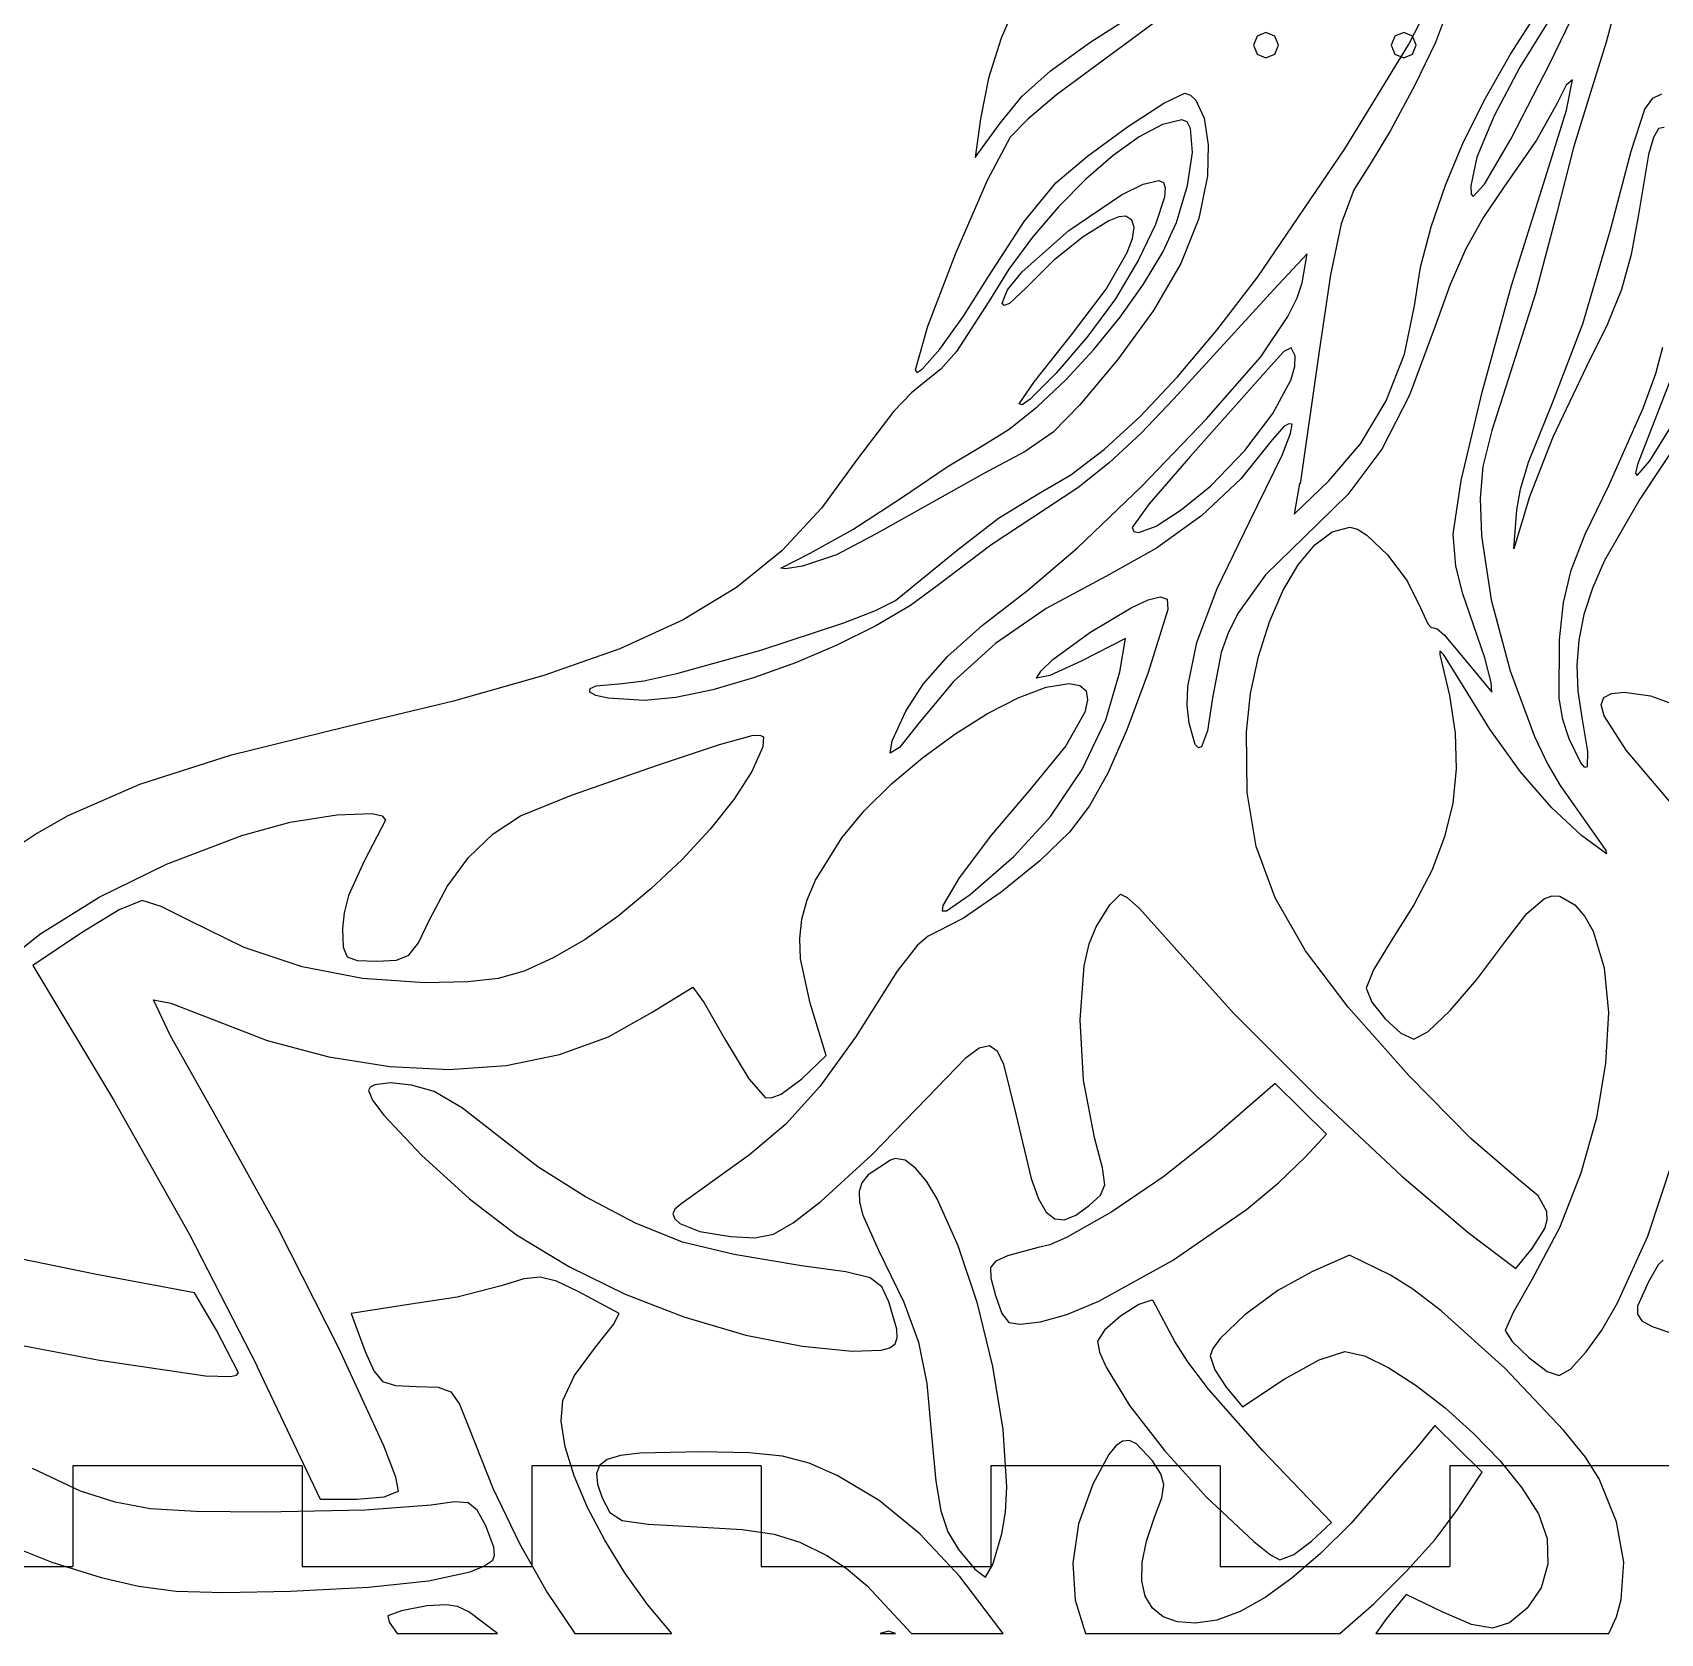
# Model space of a CAD drawing. Extents: x -23 to 237, y -4 to 293.
# Drawn here: x 29.2 to 126.4, y -4.2 to 91.4 of the extents above; entities that cross this region are included whole.
import ezdxf

# ---------------------------------------------------------------- set-up
doc = ezdxf.new("R2010")
doc.units = 0

msp = doc.modelspace()

# ---------------------------------------------------------------- linework, layer by layer
at = {"layer": 'Layer 1'}
for p, q in [((111.406039, 90.667072), (113.99406, 95.711338)), ((99.892181, 94.713186), (94.77052, 90.93333)), ((119.849171, 89.555647), (121.929732, 93.858965)), ((124.0881, 94.13807), (123.214348, 90.832723)), ((88.050609, 93.318534), (87.066415, 91.067536)), ((92.433607, 90.854561), (95.93175, 93.07603)), ((117.496527, 90.118262), (119.191809, 92.745051)), ((102.88603, 91.39841), (102.355795, 91.178857)), ((103.416246, 91.178824), (102.88603, 91.39841)), ((111.11504, 91.39841), (110.584796, 91.178857)), ((111.645251, 91.178824), (111.11504, 91.39841)), ((113.54615, 92.23529), (113.022083, 90.814577)), ((119.93051, 92.33063), (118.046713, 89.330722)), ((87.066415, 91.067536), (86.315509, 88.677183)), ((90.020325, 89.123737), (92.433607, 90.854561)), ((94.77052, 90.93333), (90.375106, 87.683731)), ((102.355795, 91.178857), (102.136, 90.6487)), ((102.136, 90.6487), (102.35575, 90.118585)), ((103.416205, 90.118551), (103.636, 90.6487)), ((103.636, 90.6487), (103.416246, 91.178824)), ((103.636, 90.6487), (103.636, 90.6487)), ((107.60583, 84.45244), (111.406039, 90.667072)), ((110.584796, 91.178857), (110.365, 90.6487)), ((110.365, 90.6487), (110.584754, 90.118585)), ((111.645209, 90.118551), (111.865, 90.6487)), ((111.865, 90.6487), (111.645251, 91.178824)), ((113.022083, 90.814577), (111.783238, 88.257396)), ((111.865, 90.6487), (111.865, 90.6487)), ((123.214348, 90.832723), (122.26651, 87.81959)), ((102.35575, 90.118585), (102.88597, 89.899)), ((102.88597, 89.899), (103.416205, 90.118551)), ((110.584754, 90.118585), (111.11497, 89.899)), ((111.11497, 89.899), (111.645209, 90.118551)), ((115.993019, 87.484906), (117.496527, 90.118262)), ((117.508452, 85.030957), (119.849171, 89.555647)), ((86.315509, 88.677183), (85.83464, 86.24595)), ((88.330831, 87.596813), (90.020325, 89.123737)), ((118.046713, 89.330722), (116.510709, 86.428595)), ((121.19925, 88.58655), (120.814476, 88.26917)), ((120.830751, 86.762666), (121.19925, 88.58655)), ((87.00405, 85.98704), (88.330831, 87.596813)), ((90.375106, 87.683731), (88.67463, 86.236431)), ((96.792814, 87.191243), (98.03486, 87.77435)), ((98.03486, 87.77435), (98.388856, 87.668831)), ((98.388856, 87.668831), (98.704148, 87.368493)), ((111.783238, 88.257396), (110.329648, 85.542785)), ((120.814476, 88.26917), (120.25196, 87.14374)), ((122.26651, 87.81959), (121.260028, 84.531227)), ((126.000419, 87.482184), (126.52883, 87.74203)), ((94.617039, 85.773863), (96.792814, 87.191243)), ((98.704148, 87.368493), (99.191594, 86.280678)), ((114.69269, 84.869791), (115.993019, 87.484906)), ((120.25196, 87.14374), (119.042799, 84.980349)), ((119.58176, 82.74039), (120.830751, 86.762666)), ((124.699995, 84.314559), (125.51025, 86.82321)), ((125.51025, 86.82321), (126.000419, 87.482184)), ((85.83464, 86.24595), (85.51584, 83.93342)), ((85.51584, 83.93342), (87.00405, 85.98704)), ((88.67463, 86.236431), (87.61851, 85.16005)), ((92.224827, 84.020118), (94.617039, 85.773863)), ((96.710076, 85.914569), (95.316296, 85.180252)), ((97.87106, 86.19812), (96.710076, 85.914569)), ((98.181245, 86.064625), (97.87106, 86.19812)), ((98.387088, 85.66704), (98.181245, 86.064625)), ((98.494367, 84.245438), (98.387088, 85.66704)), ((99.191594, 86.280678), (99.443148, 84.705538)), ((116.510709, 86.428595), (115.481328, 83.956586)), ((126.324046, 85.673101), (126.02447, 85.142387)), ((126.663786, 85.737344), (126.324046, 85.673101)), ((87.61851, 85.16005), (86.230151, 82.559866)), ((95.316296, 85.180252), (93.766051, 84.067069)), ((99.443148, 84.705538), (99.40476, 82.83771)), ((110.329648, 85.542785), (109.16135, 83.64978)), ((113.606946, 82.297729), (114.69269, 84.869791)), ((115.93811, 82.3425), (117.508452, 85.030957)), ((119.042799, 84.980349), (117.10337, 82.1673)), ((126.02447, 85.142387), (125.74184, 84.123582)), ((90.33347, 82.42792), (92.224827, 84.020118)), ((93.766051, 84.067069), (92.135672, 82.646921)), ((98.210143, 82.264999), (98.494367, 84.245438)), ((102.403778, 76.820777), (107.60583, 84.45244)), ((109.16135, 83.64978), (108.134751, 82.015491)), ((115.481328, 83.956586), (115.1174, 82.24703)), ((121.260028, 84.531227), (120.24441, 80.56473)), ((123.46695, 79.61899), (124.699995, 84.314559)), ((125.74184, 84.123582), (125.13455, 80.53522)), ((92.135672, 82.646921), (90.501492, 80.991711)), ((99.40476, 82.83771), (98.873643, 80.293448)), ((117.55956, 76.297073), (119.58176, 82.74039)), ((86.230151, 82.559866), (84.344601, 78.204625)), ((88.447896, 80.111298), (90.33347, 82.42792)), ((91.111906, 79.585048), (94.250217, 81.714512)), ((94.250217, 81.714512), (95.557586, 82.356827)), ((95.557586, 82.356827), (96.48096, 82.56063)), ((96.48096, 82.56063), (96.481, 82.5606)), ((96.481, 82.5606), (96.76209, 82.44949)), ((96.76209, 82.44949), (96.876166, 82.125338)), ((96.876166, 82.125338), (96.82684, 81.576942)), ((97.55166, 80.05741), (98.210143, 82.264999)), ((108.134751, 82.015491), (107.387846, 79.986649)), ((112.747191, 79.79353), (113.606946, 82.297729)), ((115.1174, 82.24703), (115.117, 82.2464)), ((115.117, 82.2464), (115.147127, 81.760507)), ((115.147127, 81.760507), (115.254514, 81.609903)), ((115.254514, 81.609903), (115.93811, 82.3425)), ((117.10337, 82.1673), (115.884287, 80.38683)), ((90.501492, 80.991711), (88.939842, 79.17334)), ((96.82684, 81.576942), (96.294815, 79.945077)), ((86.31309, 76.84378), (88.447896, 80.111298)), ((93.507546, 80.164027), (91.961937, 79.205055)), ((94.100066, 80.399391), (93.507546, 80.164027)), ((94.51829, 80.4331), (94.100066, 80.399391)), ((94.88518, 80.201613), (94.51829, 80.4331)), ((95.017393, 79.75269), (94.88518, 80.201613)), ((94.921939, 79.101603), (95.017393, 79.75269)), ((96.294815, 79.945077), (95.279677, 77.829219)), ((96.72752, 78.280461), (97.55166, 80.05741)), ((98.873643, 80.293448), (97.794074, 77.608778)), ((107.387846, 79.986649), (106.749596, 76.935922)), ((112.12483, 77.382003), (112.747191, 79.79353)), ((115.884287, 80.38683), (114.832108, 78.488867)), ((120.24441, 80.56473), (118.975505, 75.824164)), ((125.13455, 80.53522), (124.708117, 78.154745)), ((88.939842, 79.17334), (87.527054, 77.263709)), ((88.32285, 77.113639), (91.111906, 79.585048)), ((91.961937, 79.205055), (90.2061, 77.789626)), ((94.605831, 78.263626), (94.921939, 79.101603)), ((121.814836, 74.008145), (123.46695, 79.61899)), ((84.344601, 78.204625), (82.677078, 73.847472)), ((90.2061, 77.789626), (88.56467, 76.15118)), ((93.339699, 76.08809), (94.605831, 78.263626)), ((95.279677, 77.829219), (93.89509, 75.50469)), ((95.581764, 76.369988), (96.72752, 78.280461)), ((105.34603, 78.18822), (103.35754, 76.05968)), ((105.04372, 76.44878), (105.34603, 78.18822)), ((114.832108, 78.488867), (113.889259, 76.357246)), ((124.708117, 78.154745), (124.124563, 76.065709)), ((84.820054, 74.473735), (86.31309, 76.84378)), ((87.527054, 77.263709), (86.33946, 75.33472)), ((87.452049, 76.043894), (88.32285, 77.113639)), ((97.794074, 77.608778), (96.17175, 74.795448)), ((99.955607, 73.620981), (102.403778, 76.820777)), ((106.749596, 76.935922), (106.04896, 72.23598)), ((111.75127, 75.08796), (112.12483, 77.382003)), ((87.13987, 75.24169), (87.452049, 76.043894)), ((88.56467, 76.15118), (87.567577, 75.227996)), ((91.27509, 73.34826), (93.339699, 76.08809)), ((94.186367, 74.408846), (95.581764, 76.369988)), ((103.35754, 76.05968), (97.39452, 69.53606)), ((104.755397, 75.563062), (105.04372, 76.44878)), ((113.889259, 76.357246), (112.99817, 73.8758)), ((115.792176, 69.92987), (117.55956, 76.297073)), ((124.124563, 76.065709), (123.272152, 73.940379)), ((86.33946, 75.33472), (84.401559, 72.347228)), ((87.259392, 75.102726), (87.13987, 75.24169)), ((87.567577, 75.227996), (87.259392, 75.102726)), ((93.89509, 75.50469), (92.24395, 73.264417)), ((104.194458, 74.437449), (104.755397, 75.563062)), ((111.159585, 72.205659), (111.75127, 75.08796)), ((118.975505, 75.824164), (117.3598, 70.6749)), ((83.402286, 72.504261), (84.820054, 74.473735)), ((92.613302, 72.479889), (94.186367, 74.408846)), ((96.17175, 74.795448), (94.01237, 71.86521)), ((102.57772, 72.04439), (104.194458, 74.437449)), ((119.99743, 69.29919), (121.814836, 74.008145)), ((123.272152, 73.940379), (122.03915, 71.45102)), ((82.677078, 73.847472), (81.9428, 71.24155)), ((89.071519, 70.569942), (91.27509, 73.34826)), ((92.24395, 73.264417), (90.354556, 71.054109)), ((97.612193, 70.835099), (99.955607, 73.620981)), ((112.99817, 73.8758), (111.468246, 69.756691)), ((82.347348, 71.303989), (83.402286, 72.504261)), ((84.401559, 72.347228), (83.464884, 71.298715)), ((90.934546, 70.665972), (92.613302, 72.479889)), ((99.341658, 68.344737), (102.57772, 72.04439)), ((103.960515, 72.36128), (103.17039, 71.49981)), ((104.391, 72.5845), (103.960515, 72.36128)), ((104.391, 72.58447), (104.391, 72.5845)), ((104.63652, 72.09148), (104.391, 72.58447)), ((104.617784, 71.459603), (104.63652, 72.09148)), ((106.04896, 72.23598), (104.92286, 64.46334)), ((110.065258, 69.40812), (111.159585, 72.205659)), ((126.165055, 71.047071), (126.58978, 72.62048)), ((81.9428, 71.24155), (82.045803, 71.107501)), ((82.045803, 71.107501), (82.347348, 71.303989)), ((83.464884, 71.298715), (82.58875, 70.5965)), ((90.354556, 71.054109), (88.800377, 69.500589)), ((94.01237, 71.86521), (91.778512, 69.172002)), ((103.17039, 71.49981), (98.38929, 66.10583)), ((104.370193, 70.648369), (104.617784, 71.459603)), ((122.03915, 71.45102), (120.028936, 67.24404)), ((125.415138, 68.963207), (126.165055, 71.047071)), ((127.234046, 71.146666), (125.93042, 67.82382)), ((82.58875, 70.5965), (81.725584, 69.896067)), ((88.15488, 69.23068), (89.071519, 70.569942)), ((89.22207, 69.04995), (90.934546, 70.665972)), ((95.375677, 68.465546), (97.612193, 70.835099)), ((103.29601, 68.653095), (104.370193, 70.648369)), ((117.3598, 70.6749), (116.369848, 67.644182)), ((81.725584, 69.896067), (80.665409, 68.786331)), ((87.54785, 67.714678), (89.22207, 69.04995)), ((88.328202, 69.166007), (88.15488, 69.23068)), ((88.800377, 69.500589), (88.328202, 69.166007)), ((91.778512, 69.172002), (90.175006, 67.542683)), ((97.39452, 69.53606), (95.435273, 67.484668)), ((108.538034, 66.838251), (110.065258, 69.40812)), ((111.468246, 69.756691), (109.802614, 66.52188)), ((114.540456, 64.645502), (115.792176, 69.92987)), ((118.574873, 65.742412), (119.99743, 69.29919)), ((80.665409, 68.786331), (78.49186, 65.94873)), ((93.2482, 66.514741), (95.375677, 68.465546)), ((95.44402, 64.287461), (99.341658, 68.344737)), ((101.629103, 66.436181), (103.29601, 68.653095)), ((123.36367, 64.34967), (125.415138, 68.963207)), ((125.8112, 65.833677), (127.3117, 68.23309)), ((85.98386, 66.74301), (87.54785, 67.714678)), ((90.175006, 67.542683), (88.496255, 66.376147)), ((95.435273, 67.484668), (93.52123, 65.711928)), ((103.963004, 67.874801), (103.26032, 67.07876)), ((103.84983, 66.17486), (104.358248, 67.454322)), ((104.25413, 68.041694), (103.963004, 67.874801)), ((104.45301, 68.01361), (104.25413, 68.041694)), ((104.358248, 67.454322), (104.45301, 68.01361)), ((116.369848, 67.644182), (115.843889, 65.487041)), ((120.028936, 67.24404), (118.63574, 63.67834)), ((125.93042, 67.82382), (125.077595, 65.616308)), ((127.679801, 67.259095), (125.20904, 63.52957)), ((83.845835, 65.462216), (85.98386, 66.74301)), ((88.496255, 66.376147), (86.03666, 65.07129)), ((91.231904, 64.9851), (93.2482, 66.514741)), ((99.5846, 64.32815), (101.629103, 66.436181)), ((103.26032, 67.07876), (101.392424, 64.751532)), ((101.92401, 62.21655), (103.84983, 66.17486)), ((106.64766, 64.63896), (108.538034, 66.838251)), ((109.802614, 66.52188), (107.780362, 63.815504)), ((78.49186, 65.94873), (76.337637, 63.000558)), ((81.11396, 63.61917), (83.845835, 65.462216)), ((93.52123, 65.711928), (91.657512, 64.222286)), ((98.38929, 66.10583), (95.918879, 63.251255)), ((115.843889, 65.487041), (115.677462, 63.59193)), ((118.098593, 64.12741), (118.574873, 65.742412)), ((125.077595, 65.616308), (124.964145, 65.093988)), ((125.052176, 64.957171), (125.8112, 65.833677)), ((86.03666, 65.07129), (79.60496, 61.46067)), ((89.32893, 63.87904), (91.231904, 64.9851)), ((91.657512, 64.222286), (89.84924, 63.02019)), ((91.637208, 60.6263), (95.44402, 64.287461)), ((97.832239, 62.89768), (99.5846, 64.32815)), ((101.392424, 64.751532), (99.059589, 62.573336)), ((104.57695, 62.6515), (106.64766, 64.63896)), ((104.88286, 64.46534), (104.57695, 62.6515)), ((104.92286, 64.46334), (104.88286, 64.46534)), ((114.06525, 61.45069), (114.540456, 64.645502)), ((121.955071, 61.447363), (123.36367, 64.34967)), ((124.964145, 65.093988), (125.052176, 64.957171)), ((78.214276, 61.722846), (81.11396, 63.61917)), ((86.917346, 62.411443), (89.32893, 63.87904)), ((95.918879, 63.251255), (94.89131, 61.83785)), ((107.780362, 63.815504), (105.18058, 61.2817)), ((115.677462, 63.59193), (115.76611, 61.3473)), ((118.63574, 63.67834), (117.68185, 60.56897)), ((117.87194, 62.90112), (118.098593, 64.12741)), ((125.20904, 63.52957), (123.1136, 59.886412)), ((76.337637, 63.000558), (73.971153, 60.460555)), ((84.43722, 60.48906), (86.917346, 62.411443)), ((89.84924, 63.02019), (86.461455, 60.79393)), ((96.332146, 61.934874), (97.832239, 62.89768)), ((99.059589, 62.573336), (96.343172, 60.610895)), ((117.68185, 60.56897), (117.87194, 62.90112)), ((75.67286, 60.31397), (78.214276, 61.722846)), ((79.60496, 61.46067), (77.242442, 60.212831)), ((94.89131, 61.83785), (94.993902, 61.600282)), ((94.993902, 61.600282), (95.284958, 61.54613)), ((95.284958, 61.54613), (96.332146, 61.934874)), ((99.971047, 58.208632), (101.92401, 62.21655)), ((105.18058, 61.2817), (102.860348, 59.01168)), ((105.808939, 60.818778), (106.849787, 61.591773)), ((106.849787, 61.591773), (107.89875, 61.86512)), ((107.89875, 61.86512), (108.359245, 61.741505)), ((108.359245, 61.741505), (108.911843, 61.398329)), ((108.911843, 61.398329), (110.147684, 60.219291)), ((114.236246, 59.532655), (114.06525, 61.45069)), ((115.76611, 61.3473), (116.347201, 57.5258)), ((121.107033, 59.296331), (121.955071, 61.447363)), ((73.971153, 60.460555), (71.26134, 58.259968)), ((73.904309, 59.421588), (75.67286, 60.31397)), ((80.75633, 57.4908), (84.43722, 60.48906)), ((86.461455, 60.79393), (83.33083, 58.42046)), ((88.67362, 58.11499), (91.637208, 60.6263)), ((96.343172, 60.610895), (93.32453, 58.93093)), ((104.811819, 59.616703), (105.808939, 60.818778)), ((74.191287, 59.387434), (73.904309, 59.421588)), ((75.20055, 59.53107), (74.191287, 59.387434)), ((77.242442, 60.212831), (75.20055, 59.53107)), ((103.894037, 58.056116), (104.811819, 59.616703)), ((110.147684, 60.219291), (111.314935, 58.660013)), ((114.64716, 57.88294), (114.236246, 59.532655)), ((123.1136, 59.886412), (122.392759, 58.232007)), ((83.33083, 58.42046), (81.654147, 57.196141)), ((93.32453, 58.93093), (89.766324, 57.009639)), ((102.860348, 59.01168), (101.238253, 56.768966)), ((111.314935, 58.660013), (112.12226, 57.0525)), ((120.651841, 57.371592), (121.107033, 59.296331)), ((71.26134, 58.259968), (68.077126, 56.330044)), ((79.56777, 56.896922), (80.75633, 57.4908)), ((85.942154, 56.003491), (88.67362, 58.11499)), ((94.842542, 57.052852), (95.858452, 57.521662)), ((95.858452, 57.521662), (96.56078, 57.70371)), ((96.56078, 57.70371), (96.982066, 57.567715)), ((96.982066, 57.567715), (97.033519, 56.953825)), ((98.752539, 54.982421), (99.971047, 58.208632)), ((103.091208, 56.207586), (103.894037, 58.056116)), ((115.961514, 54.056534), (114.64716, 57.88294)), ((116.347201, 57.5258), (117.473301, 53.293559)), ((120.42178, 55.14816), (120.651841, 57.371592)), ((122.392759, 58.232007), (121.879861, 56.651322)), ((77.678969, 56.15696), (79.56777, 56.896922)), ((81.654147, 57.196141), (79.590678, 55.981604)), ((89.766324, 57.009639), (86.743623, 54.930078)), ((92.37204, 55.585305), (94.842542, 57.052852)), ((97.033519, 56.953825), (95.85439, 53.18564)), ((101.238253, 56.768966), (100.658398, 55.604235)), ((112.12226, 57.0525), (112.560008, 56.10115)), ((121.879861, 56.651322), (121.567423, 55.116063)), ((68.077126, 56.330044), (64.287442, 54.602031)), ((72.715218, 54.516513), (77.678969, 56.15696)), ((79.590678, 55.981604), (77.259833, 54.823639)), ((83.889838, 54.166991), (85.942154, 56.003491)), ((90.153387, 53.961788), (92.37204, 55.585305)), ((100.658398, 55.604235), (100.216349, 54.381992)), ((102.438942, 54.141681), (103.091208, 56.207586)), ((112.560008, 56.10115), (112.754372, 55.87296)), ((112.754372, 55.87296), (112.89847, 55.86188)), ((112.89847, 55.86188), (113.119991, 55.803833)), ((113.119991, 55.803833), (113.525126, 55.447602)), ((113.525126, 55.447602), (114.65546, 54.07493)), ((64.287442, 54.602031), (59.761216, 53.007176)), ((67.694222, 53.124911), (72.715218, 54.516513)), ((77.259833, 54.823639), (74.781018, 53.769039)), ((86.743623, 54.930078), (84.216974, 52.661415)), ((94.5035, 55.21237), (91.8474, 53.86673)), ((94.15679, 53.22748), (94.5035, 55.21237)), ((98.214639, 52.358725), (98.752539, 54.982421)), ((113.274737, 54.486352), (113.27117, 54.27179)), ((113.513054, 54.245968), (113.274737, 54.486352)), ((120.399918, 51.654469), (120.42178, 55.14816)), ((121.567423, 55.116063), (121.447964, 53.597932)), ((74.781018, 53.769039), (72.273642, 52.864593)), ((82.404465, 52.494264), (83.889838, 54.166991)), ((89.452291, 53.298016), (90.153387, 53.961788)), ((91.8474, 53.86673), (89.971141, 53.010741)), ((100.216349, 54.381992), (99.69669, 51.67919)), ((101.972852, 51.92897), (102.438942, 54.141681)), ((113.27117, 54.27179), (113.854144, 51.825029)), ((114.52899, 52.61816), (113.513054, 54.245968)), ((114.65546, 54.07493), (116.37577, 52.01923)), ((116.344308, 52.599978), (115.961514, 54.056534)), ((121.447964, 53.597932), (121.514, 52.068633)), ((59.761216, 53.007176), (54.367379, 51.476726)), ((62.886143, 52.396606), (64.44513, 52.53761)), ((64.44513, 52.53761), (65.733867, 52.696007)), ((65.733867, 52.696007), (67.694222, 53.124911)), ((72.273642, 52.864593), (69.857113, 52.157094)), ((84.216974, 52.661415), (82.14693, 50.17282)), ((89.1907, 52.84302), (89.452291, 53.298016)), ((89.971141, 53.010741), (89.1907, 52.84302)), ((89.759259, 52.30756), (91.13421, 52.53293)), ((91.13421, 52.53293), (91.775989, 52.42209)), ((93.32906, 50.361912), (94.15679, 53.22748)), ((95.85439, 53.18564), (94.579153, 49.759105)), ((116.258195, 49.809017), (114.52899, 52.61816)), ((116.37577, 52.01923), (116.344308, 52.599978)), ((117.473301, 53.293559), (118.919503, 49.364263)), ((62.50473, 52.0193), (62.532338, 52.233206)), ((62.861755, 51.819565), (62.50473, 52.0193)), ((62.532338, 52.233206), (62.886143, 52.396606)), ((63.597264, 51.658891), (62.861755, 51.819565)), ((65.77423, 51.5201), (63.597264, 51.658891)), ((67.65084, 51.693333), (65.77423, 51.5201)), ((69.857113, 52.157094), (67.65084, 51.693333)), ((81.37383, 50.87408), (82.404465, 52.494264)), ((86.245915, 50.732557), (88.097371, 51.685409)), ((88.097371, 51.685409), (89.759259, 52.30756)), ((91.775989, 52.42209), (92.141266, 52.091171)), ((92.23468, 51.5527), (92.060866, 50.819205)), ((92.141266, 52.091171), (92.23468, 51.5527)), ((98.18409, 51.216822), (98.214639, 52.358725)), ((99.69669, 51.67919), (99.399026, 49.697892)), ((101.72855, 49.64002), (101.972852, 51.92897)), ((113.854144, 51.825029), (114.182391, 49.55903)), ((120.616844, 50.372902), (120.399918, 51.654469)), ((121.514, 52.068633), (121.75805, 50.49987)), ((122.913932, 51.253324), (123.068625, 51.693535)), ((123.068625, 51.693535), (123.531939, 51.93997)), ((123.531939, 51.93997), (124.29477, 52.01405)), ((124.29477, 52.01405), (125.863231, 51.78848)), ((125.863231, 51.78848), (127.613199, 51.157799)), ((54.367379, 51.476726), (47.97486, 49.94193)), ((80.562017, 49.1), (81.37383, 50.87408)), ((84.302264, 49.515084), (86.245915, 50.732557)), ((92.060866, 50.819205), (90.930108, 48.817249)), ((98.3035, 50.15835), (98.18409, 51.216822)), ((123.076961, 50.597914), (122.913932, 51.253324)), ((124.392601, 48.555813), (123.076961, 50.597914)), ((47.97486, 49.94193), (41.02078, 48.223423)), ((82.14693, 50.17282), (80.991855, 48.710083)), ((91.899951, 47.39766), (93.32906, 50.361912)), ((94.579153, 49.759105), (93.446075, 47.179065)), ((98.666464, 48.898158), (98.3035, 50.15835)), ((99.399026, 49.697892), (99.043629, 48.757776)), ((101.758769, 46.021653), (101.72855, 49.64002)), ((118.098286, 47.265028), (116.258195, 49.809017)), ((121.00357, 49.21881), (120.616844, 50.372902)), ((121.75805, 50.49987), (122.100293, 48.466867)), ((66.54324, 47.6655), (70.254645, 48.888222)), ((70.254645, 48.888222), (72.196836, 49.417615)), ((72.83534, 48.75278), (72.186547, 47.277036)), ((72.196836, 49.417615), (72.665552, 49.450154)), ((72.665552, 49.450154), (72.885255, 49.342771)), ((72.885255, 49.342771), (72.83534, 48.75278)), ((80.449121, 48.365572), (80.562017, 49.1)), ((80.991855, 48.710083), (80.449121, 48.365572)), ((82.363787, 48.099068), (84.302264, 49.515084)), ((90.930108, 48.817249), (88.78609, 46.18552)), ((98.855519, 48.690448), (98.666464, 48.898158)), ((99.043629, 48.757776), (98.855519, 48.690448)), ((114.182391, 49.55903), (114.24801, 47.427328)), ((118.919503, 49.364263), (119.692359, 47.736247)), ((121.701423, 47.789642), (121.00357, 49.21881)), ((41.02078, 48.223423), (35.614297, 46.502658)), ((61.400224, 45.855604), (66.54324, 47.6655)), ((80.527855, 46.550589), (82.363787, 48.099068)), ((119.692359, 47.736247), (120.4609, 46.4516)), ((121.929801, 47.523884), (121.701423, 47.789642)), ((122.100293, 48.466867), (122.074207, 47.551226)), ((127.08837, 45.39586), (124.392601, 48.555813)), ((72.186547, 47.277036), (71.112565, 45.608599)), ((90.017559, 44.592542), (91.899951, 47.39766)), ((93.446075, 47.179065), (92.344227, 45.220415)), ((114.24801, 47.427328), (114.043101, 45.383461)), ((119.95233, 45.109497), (118.098286, 47.265028)), ((122.074207, 47.551226), (121.929801, 47.523884)), ((35.614297, 46.502658), (31.330921, 44.621929)), ((58.35504, 44.63004), (61.400224, 45.855604)), ((78.891839, 44.935727), (80.527855, 46.550589)), ((88.78609, 46.18552), (86.500352, 43.486836)), ((102.3079, 42.8078), (101.758769, 46.021653)), ((120.4609, 46.4516), (122.73419, 43.22235)), ((47.399612, 44.698053), (49.497445, 44.762746)), ((49.497445, 44.762746), (50.10159, 44.62965)), ((71.112565, 45.608599), (69.694952, 43.829539)), ((77.55311, 43.32056), (78.891839, 44.935727)), ((92.344227, 45.220415), (91.16268, 43.65805)), ((114.043101, 45.383461), (113.559762, 43.380967)), ((121.72339, 43.46573), (119.95233, 45.109497)), ((31.330921, 44.621929), (29.477744, 43.572295)), ((41.71575, 43.46476), (44.608573, 44.244473)), ((44.608573, 44.244473), (47.399612, 44.698053)), ((50.31065, 44.3758), (49.01765, 41.91443)), ((50.10159, 44.62965), (50.31065, 44.3758)), ((56.735619, 43.56195), (58.35504, 44.63004)), ((69.694952, 43.829539), (68.015265, 42.021928)), ((87.82998, 42.20438), (90.017559, 44.592542)), ((29.477744, 43.572295), (27.74616, 42.42353)), ((37.223807, 41.747813), (41.71575, 43.46476)), ((55.264906, 42.141354), (56.735619, 43.56195)), ((75.982163, 40.7924), (77.55311, 43.32056)), ((86.500352, 43.486836), (84.55579, 40.91971)), ((91.16268, 43.65805), (89.391414, 41.946986)), ((103.445331, 39.740107), (102.3079, 42.8078)), ((113.559762, 43.380967), (112.790093, 41.373382)), ((123.218074, 42.364285), (121.72339, 43.46573)), ((122.73419, 43.22235), (123.186015, 42.557405)), ((49.01765, 41.91443), (48.093632, 39.877421)), ((53.980833, 40.41171), (55.264906, 42.141354)), ((68.015265, 42.021928), (66.155063, 40.267835)), ((85.218106, 39.924639), (87.82998, 42.20438)), ((89.391414, 41.946986), (87.07567, 40.082021)), ((123.186015, 42.557405), (123.218074, 42.364285)), ((33.199645, 39.777344), (37.223807, 41.747813)), ((84.55579, 40.91971), (83.578701, 39.281368)), ((112.790093, 41.373382), (111.726193, 39.314244)), ((48.093632, 39.877421), (47.831793, 38.839694)), ((52.92133, 38.41648), (53.980833, 40.41171)), ((66.155063, 40.267835), (64.195903, 38.649332)), ((75.485249, 39.617964), (75.982163, 40.7924)), ((83.800242, 38.94999), (85.218106, 39.924639)), ((87.07567, 40.082021), (84.828604, 38.523253)), ((93.557349, 39.313352), (94.19207, 39.95384)), ((94.19207, 39.95384), (94.600721, 39.755596)), ((29.662751, 37.571122), (33.199645, 39.777344)), ((34.402046, 39.009123), (32.13605, 37.63722)), ((35.77195, 39.58076), (34.402046, 39.009123)), ((36.9109, 39.221949), (35.77195, 39.58076)), ((38.62195, 38.35811), (36.9109, 39.221949)), ((75.173002, 38.463148), (75.485249, 39.617964)), ((83.578701, 39.281368), (83.539787, 38.952367)), ((83.539787, 38.952367), (83.800242, 38.94999)), ((92.73638, 38.00874), (93.557349, 39.313352)), ((94.600721, 39.755596), (95.342123, 39.092005)), ((95.342123, 39.092005), (97.40176, 36.78453)), ((105.24045, 36.56022), (103.445331, 39.740107)), ((111.726193, 39.314244), (110.36016, 37.15709)), ((118.471214, 38.793288), (119.522311, 39.686246)), ((119.522311, 39.686246), (119.987594, 39.849979)), ((119.987594, 39.849979), (120.43355, 39.836294)), ((120.43355, 39.836294), (121.33004, 39.30992)), ((121.33004, 39.30992), (121.93563, 38.617919)), ((41.867045, 36.76655), (38.62195, 38.35811)), ((47.831793, 38.839694), (47.73864, 37.89814)), ((52.268676, 37.045632), (52.92133, 38.41648)), ((64.195903, 38.649332), (62.219342, 37.24849)), ((75.039645, 37.297846), (75.173002, 38.463148)), ((84.828604, 38.523253), (83.26337, 37.73078)), ((92.329458, 36.980903), (92.73638, 38.00874)), ((117.15515, 37.09093), (118.471214, 38.793288)), ((121.93563, 38.617919), (122.430145, 37.751241)), ((26.632612, 35.146918), (29.662751, 37.571122)), ((32.13605, 37.63722), (29.23185, 35.69572)), ((47.73864, 37.89814), (47.773982, 36.787263)), ((51.694864, 36.30912), (52.268676, 37.045632)), ((62.219342, 37.24849), (60.30694, 36.14738)), ((75.079398, 36.091951), (75.039645, 37.297846)), ((82.712983, 37.453557), (82.074771, 36.914505)), ((83.26337, 37.73078), (82.712983, 37.453557)), ((92.034847, 35.666796), (92.329458, 36.980903)), ((110.36016, 37.15709), (109.313901, 35.436015)), ((115.485227, 34.863013), (117.15515, 37.09093)), ((122.430145, 37.751241), (123.093815, 35.563101)), ((45.320321, 35.612435), (41.867045, 36.76655)), ((47.773982, 36.787263), (48.003377, 36.209044)), ((48.003377, 36.209044), (48.611879, 35.989615)), ((48.611879, 35.989615), (49.78454, 35.95511)), ((49.78454, 35.95511), (50.950087, 36.010946)), ((50.950087, 36.010946), (51.694864, 36.30912)), ((60.30694, 36.14738), (58.580854, 35.363395)), ((75.65512, 33.43796), (75.079398, 36.091951)), ((82.074771, 36.914505), (80.85168, 35.36194)), ((97.40176, 36.78453), (100.957151, 32.856834)), ((107.805995, 33.196426), (105.24045, 36.56022)), ((29.23185, 35.69572), (34.06505, 27.66365)), ((48.933611, 34.908343), (45.320321, 35.612435)), ((58.580854, 35.363395), (57.03717, 34.915869)), ((80.85168, 35.36194), (78.367411, 31.404482)), ((91.784251, 32.440331), (92.034847, 35.666796)), ((109.313901, 35.436015), (108.87866, 34.3402)), ((123.093815, 35.563101), (123.336782, 32.883993)), ((52.65875, 34.66685), (48.933611, 34.908343)), ((55.216323, 34.713965), (52.65875, 34.66685)), ((57.03717, 34.915869), (55.216323, 34.713965)), ((66.22462, 32.91086), (68.65552, 34.4007)), ((68.65552, 34.4007), (69.338199, 33.471312)), ((108.87866, 34.3402), (109.213644, 33.514055)), ((113.893313, 33.016241), (115.485227, 34.863013)), ((37.452292, 31.48796), (36.45021, 33.65244)), ((36.45021, 33.65244), (37.470574, 33.449271)), ((37.470574, 33.449271), (39.58182, 32.6189)), ((69.338199, 33.471312), (70.60731, 31.23655)), ((76.62402, 30.32447), (75.65512, 33.43796)), ((111.418513, 29.121736), (107.805995, 33.196426)), ((109.213644, 33.514055), (110.0085, 32.50485)), ((39.58182, 32.6189), (43.239983, 31.219629)), ((63.616391, 31.442873), (66.22462, 32.91086)), ((91.98797, 28.850471), (91.784251, 32.440331)), ((100.957151, 32.856834), (105.911569, 27.892647)), ((110.0085, 32.50485), (110.948083, 31.65109)), ((112.572842, 31.756901), (113.893313, 33.016241)), ((123.336782, 32.883993), (123.174781, 29.852411)), ((40.203, 26.62549), (37.452292, 31.48796)), ((43.239983, 31.219629), (46.917145, 30.231798)), ((60.689183, 30.382663), (63.616391, 31.442873)), ((70.60731, 31.23655), (72.005999, 28.921852)), ((78.367411, 31.404482), (76.238455, 28.46323)), ((110.948083, 31.65109), (111.71725, 31.29128)), ((111.71725, 31.29128), (112.572842, 31.756901)), ((46.917145, 30.231798), (50.556975, 29.654796)), ((57.499324, 29.73084), (60.689183, 30.382663)), ((75.16522, 28.92713), (76.62402, 30.32447)), ((82.62728, 27.76392), (84.97793, 30.208513)), ((84.97793, 30.208513), (85.766581, 30.783595)), ((85.766581, 30.783595), (86.367796, 30.914586)), ((86.367796, 30.914586), (86.834334, 30.592025)), ((86.834334, 30.592025), (87.218955, 29.806449)), ((50.556975, 29.654796), (54.103145, 29.488014)), ((54.103145, 29.488014), (57.499324, 29.73084)), ((87.218955, 29.806449), (87.95348, 26.80841)), ((123.174781, 29.852411), (122.623544, 26.606849)), ((49.387452, 28.430731), (49.29029, 28.22361)), ((49.29029, 28.22361), (49.531763, 27.646066)), ((49.658383, 28.576003), (49.387452, 28.430731)), ((50.5982, 28.6825), (49.658383, 28.576003)), ((51.86288, 28.54634), (50.59818, 28.6825)), ((50.59818, 28.6825), (50.5982, 28.6825)), ((53.20528, 28.1709), (51.86288, 28.54634)), ((72.005999, 28.921852), (73.00052, 27.80057)), ((73.927766, 28.019735), (75.16522, 28.92713)), ((76.238455, 28.46323), (74.214686, 26.226408)), ((92.64938, 25.41834), (91.98797, 28.850471)), ((103.442, 28.6551), (99.6732, 25.37468)), ((104.97155, 27.13783), (103.442, 28.6551)), ((115.125923, 25.355913), (111.418513, 29.121736)), ((34.06505, 27.66365), (38.579738, 19.669675)), ((49.531763, 27.646066), (50.197087, 26.753311)), ((54.890321, 27.178884), (53.20528, 28.1709)), ((73.00052, 27.80057), (73.389856, 27.805623)), ((73.389856, 27.805623), (73.927766, 28.019735)), ((79.365339, 24.40317), (82.62728, 27.76392)), ((105.911569, 27.892647), (111.002657, 23.116002)), ((43.882859, 19.979936), (40.203, 26.62549)), ((50.197087, 26.753311), (52.444715, 24.367668)), ((56.98748, 25.53748), (54.890321, 27.178884)), ((87.95348, 26.80841), (88.868803, 22.971326)), ((106.50116, 25.62062), (104.97155, 27.13783)), ((122.623544, 26.606849), (121.698802, 23.285801)), ((59.394751, 23.677049), (56.98748, 25.53748)), ((74.214686, 26.226408), (72.04598, 24.38224)), ((93.131006, 23.619167), (92.64938, 25.41834)), ((99.6732, 25.37468), (96.785266, 23.092468)), ((105.23046, 24.25224), (106.50116, 25.62062)), ((117.97615, 22.91872), (115.125923, 25.355913)), ((52.444715, 24.367668), (55.324031, 21.757672)), ((72.04598, 24.38224), (67.94498, 21.4346)), ((76.31498, 21.6258), (79.365339, 24.40317)), ((62.249046, 21.876719), (59.394751, 23.677049)), ((80.4543, 24.0755), (79.118903, 23.187162)), ((80.7457, 24.1732), (80.4543, 24.0755)), ((80.7457, 24.17319), (80.7457, 24.1732)), ((81.339765, 24.065905), (80.7457, 24.17319)), ((81.963137, 23.600434), (81.339765, 24.065905)), ((82.60394, 22.816558), (81.963137, 23.600434)), ((93.258416, 22.595679), (93.131006, 23.619167)), ((103.643556, 22.716175), (105.23046, 24.25224)), ((125.690749, 19.529788), (127.216813, 24.116036)), ((78.753531, 22.722304), (78.583216, 22.193729)), ((79.118903, 23.187162), (78.753531, 22.722304)), ((83.2503, 21.754058), (82.60394, 22.816558)), ((88.868803, 22.971326), (89.305682, 21.753668)), ((93.002105, 21.971046), (93.258416, 22.595679)), ((96.785266, 23.092468), (93.686684, 20.99122)), ((101.717779, 21.126406), (103.643556, 22.716175)), ((111.002657, 23.116002), (114.96806, 19.75093)), ((119.153129, 21.939236), (117.97615, 22.91872)), ((121.698802, 23.285801), (120.41629, 20.02776)), ((55.324031, 21.757672), (58.12589, 19.61432)), ((65.237233, 20.316559), (62.249046, 21.876719)), ((67.94498, 21.4346), (67.588948, 21.153426)), ((74.65123, 20.325282), (76.31498, 21.6258)), ((78.583216, 22.193729), (78.603087, 21.563993)), ((78.603087, 21.563993), (78.808272, 20.795654)), ((84.512197, 18.952312), (83.2503, 21.754058)), ((89.305682, 21.753668), (89.763716, 20.95974)), ((92.33257, 21.36844), (93.002105, 21.971046)), ((119.667654, 20.995421), (119.153129, 21.939236)), ((67.588948, 21.153426), (67.471486, 20.863472)), ((67.471486, 20.863472), (67.577091, 20.574829)), ((67.577091, 20.574829), (67.890262, 20.297589)), ((78.808272, 20.795654), (79.7551, 18.69339)), ((89.763716, 20.95974), (90.269164, 20.556898)), ((90.269164, 20.556898), (90.848284, 20.512497)), ((90.848284, 20.512497), (91.527333, 20.793892)), ((93.686684, 20.99122), (90.98371, 19.451437)), ((91.527333, 20.793892), (92.33257, 21.36844)), ((97.30506, 18.068929), (101.717779, 21.126406)), ((119.540155, 19.984378), (119.68288, 20.504734)), ((119.68288, 20.504734), (119.667654, 20.995421)), ((38.579738, 19.669675), (42.64705, 11.72925)), ((47.51065, 12.835245), (43.882859, 19.979936)), ((58.12589, 19.61432), (61.294097, 17.6992)), ((68.04618, 19.17664), (65.237233, 20.316559)), ((67.890262, 20.297589), (69.077298, 19.817684)), ((69.077298, 19.817684), (70.90858, 19.50449)), ((70.90858, 19.50449), (72.364317, 19.428008)), ((72.364317, 19.428008), (73.473105, 19.647145)), ((73.473105, 19.647145), (74.65123, 20.325282)), ((90.98371, 19.451437), (89.970031, 19.011001)), ((114.96806, 19.75093), (117.81697, 17.60017)), ((118.79106, 18.80321), (119.540155, 19.984378)), ((120.41629, 20.02776), (118.79174, 16.97122)), ((123.89223, 15.542425), (125.690749, 19.529788)), ((32.93266, 17.2617), (25.47685, 18.788638)), ((71.134819, 18.429255), (68.04618, 19.17664)), ((79.7551, 18.69339), (81.252345, 15.598268)), ((85.653832, 15.513446), (84.512197, 18.952312)), ((89.2826, 18.85362), (87.45179, 18.36372)), ((89.970031, 19.011001), (89.2826, 18.85362)), ((117.81697, 17.60017), (118.79106, 18.80321)), ((61.294097, 17.6992), (64.609694, 16.073907)), ((75.14349, 17.76896), (71.134819, 18.429255)), ((77.788701, 17.399733), (75.14349, 17.76896)), ((86.752133, 18.047291), (86.437242, 17.667471)), ((86.437242, 17.667471), (86.452371, 17.040333)), ((87.45179, 18.36372), (86.752133, 18.047291)), ((92.903216, 15.646152), (97.30506, 18.068929)), ((107.872, 18.3952), (105.63079, 17.40353)), ((110.32059, 17.19944), (107.872, 18.3952)), ((126.313, 17.820909), (125.737, 16.80724)), ((126.615172, 18.095271), (126.313, 17.820909)), ((38.89356, 16.15117), (32.93266, 17.2617)), ((57.2062, 16.5638), (54.571984, 15.896873)), ((58.572634, 16.987021), (57.2062, 16.5638)), ((59.5487, 17.0909), (58.572634, 16.987021)), ((60.504829, 16.848812), (59.5487, 17.09099)), ((59.5487, 17.09099), (59.5487, 17.0909)), ((61.81159, 16.23417), (60.504829, 16.848812)), ((79.243878, 17.038274), (77.788701, 17.399733)), ((79.95136, 16.500712), (79.243878, 17.038274)), ((86.452371, 17.040333), (86.74277, 15.98195)), ((105.63079, 17.40353), (103.598942, 16.278539)), ((111.668066, 16.370413), (110.32059, 17.19944)), ((118.79174, 16.97122), (117.646156, 14.979915)), ((125.737, 16.80724), (125.081292, 15.35531)), ((40.20506, 13.91255), (38.89356, 16.15117)), ((54.571984, 15.896873), (51.5507, 15.42226)), ((64.25739, 14.92262), (61.81159, 16.23417)), ((64.609694, 16.073907), (68.109788, 14.722272)), ((80.35349, 15.60318), (79.95136, 16.500712)), ((80.834281, 13.98138), (80.35349, 15.60318)), ((81.252345, 15.598268), (82.13592, 13.203874)), ((86.74277, 15.98195), (87.112109, 14.908768)), ((90.991033, 14.849759), (92.903216, 15.646152)), ((96.0631, 15.7127), (95.294685, 15.454653)), ((96.0632, 15.71274), (96.0631, 15.7127)), ((96.1592, 15.66674), (96.0632, 15.71274)), ((97.45431, 13.23486), (96.1592, 15.66674)), ((103.598942, 16.278539), (101.630736, 14.836213)), ((113.344258, 15.082567), (111.668066, 16.370413)), ((51.5507, 15.42226), (48.2537, 14.90758)), ((48.2537, 14.90758), (49.0873, 12.64726)), ((63.922558, 14.256114), (64.25739, 14.92262)), ((68.109788, 14.722272), (71.83149, 13.62812)), ((86.580213, 11.755711), (85.653832, 15.513446)), ((87.112109, 14.908768), (87.523465, 14.383476)), ((89.42316, 14.42442), (90.991033, 14.849759)), ((94.208371, 14.752557), (93.238249, 13.918556)), ((95.294685, 15.454653), (94.208371, 14.752557)), ((101.630736, 14.836213), (100.143657, 13.421677)), ((117.146411, 11.653211), (113.344258, 15.082567)), ((117.646156, 14.979915), (117.16964, 13.89389)), ((122.947886, 13.920596), (123.89223, 15.542425)), ((125.081292, 15.35531), (125.067916, 14.867164)), ((125.067916, 14.867164), (125.338911, 14.475471)), ((41.51716, 11.3773), (40.20506, 13.91255)), ((62.8399, 12.90413), (63.922558, 14.256114)), ((71.83149, 13.62812), (75.192504, 12.968132)), ((80.867574, 13.458819), (80.834281, 13.98138)), ((87.523465, 14.383476), (88.214571, 14.268039)), ((88.214571, 14.268039), (89.42316, 14.42442)), ((93.238249, 13.918556), (92.81841, 13.26479)), ((117.16964, 13.89389), (117.588311, 13.239416)), ((122.00393, 12.62521), (122.947886, 13.920596)), ((125.338911, 14.475471), (125.950317, 14.133664)), ((125.950317, 14.133664), (126.958172, 13.795172)), ((28.20177, 13.086973), (33.22616, 12.13643)), ((50.203041, 7.004877), (47.51065, 12.835245)), ((49.0873, 12.64726), (49.602272, 11.48615)), ((61.598692, 11.206434), (62.8399, 12.90413)), ((75.192504, 12.968132), (78.1795, 12.67365)), ((78.1795, 12.67365), (79.903991, 12.727769)), ((79.903991, 12.727769), (80.422017, 12.858408)), ((80.422017, 12.858408), (80.736683, 13.093294)), ((80.736683, 13.093294), (80.867574, 13.458819)), ((82.13592, 13.203874), (82.623082, 10.740463)), ((92.81841, 13.26479), (92.952688, 12.595593)), ((98.218955, 12.023469), (97.45431, 13.23486)), ((99.711004, 12.832683), (99.55519, 12.38006)), ((100.143657, 13.421677), (99.711004, 12.832683)), ((117.588311, 13.239416), (118.59484, 12.2857)), ((33.22616, 12.13643), (39.54546, 11.197845)), ((42.64705, 11.72925), (42.6462, 11.7298)), ((42.6462, 11.7298), (46.39479, 3.82691)), ((87.196346, 7.997356), (86.580213, 11.755711)), ((92.952688, 12.595593), (93.337065, 11.706204)), ((93.337065, 11.706204), (94.745381, 9.424779)), ((99.461426, 10.389614), (98.218955, 12.023469)), ((99.55519, 12.38006), (99.838522, 11.559575)), ((103.976578, 10.98376), (106.068213, 12.150125)), ((106.068213, 12.150125), (107.596088, 12.63534)), ((107.596088, 12.63534), (108.764545, 12.381729)), ((108.764545, 12.381729), (110.222001, 11.679369)), ((110.222001, 11.679369), (111.863646, 10.615969)), ((118.59484, 12.2857), (119.681487, 11.450219)), ((121.078017, 11.58927), (122.00393, 12.62521)), ((39.54546, 11.197845), (41.036866, 11.151262)), ((41.036866, 11.151262), (41.398665, 11.230634)), ((41.398665, 11.230634), (41.51716, 11.3773)), ((49.602272, 11.48615), (50.12165, 10.862755)), ((50.12165, 10.862755), (50.890478, 10.610715)), ((60.884, 9.70949), (61.598692, 11.206434)), ((82.623082, 10.740463), (82.93109, 7.43829)), ((99.838522, 11.559575), (100.519488, 10.52282)), ((101.483288, 9.3327), (103.976578, 10.98376)), ((120.654304, 7.95697), (117.146411, 11.653211)), ((119.681487, 11.450219), (120.406541, 11.207841)), ((120.406541, 11.207841), (121.078017, 11.58927)), ((50.890478, 10.610715), (52.1538, 10.56367)), ((52.1538, 10.56367), (53.444048, 10.519066)), ((53.444048, 10.519066), (54.210037, 10.239613)), ((54.210037, 10.239613), (54.729108, 9.506848)), ((102.69219, 6.71072), (99.461426, 10.389614)), ((100.519488, 10.52282), (101.483288, 9.3327)), ((111.863646, 10.615969), (113.584672, 9.279241)), ((54.729108, 9.506848), (55.2786, 8.10231)), ((60.795076, 8.477017), (60.884, 9.70949)), ((94.745381, 9.424779), (96.82189, 6.736371)), ((113.584672, 9.279241), (115.280268, 7.756894)), ((55.2786, 8.10231), (56.718175, 4.492897)), ((61.038012, 6.955753), (60.795076, 8.477017)), ((87.407236, 4.556633), (87.196346, 7.997356)), ((112.967, 8.23048), (111.92471, 6.93495)), ((114.38151, 6.83467), (112.967, 8.23048)), ((121.96267, 6.335516), (120.654304, 7.95697)), ((50.92242, 5.14927), (50.203041, 7.004877)), ((61.576159, 5.217965), (61.038012, 6.955753)), ((82.93109, 7.43829), (83.163088, 4.895074)), ((93.915295, 7.008052), (93.49332, 6.496019)), ((94.321767, 7.281779), (93.915295, 7.008052)), ((94.728226, 7.323208), (94.321767, 7.281779)), ((95.150159, 7.138347), (94.728226, 7.323208)), ((96.1024, 6.11379), (95.150159, 7.138347)), ((111.92471, 6.93495), (107.956948, 2.372486)), ((115.79542, 5.43941), (114.38151, 6.83467)), ((115.280268, 7.756894), (116.845626, 6.136638)), ((63.073011, 5.839087), (62.893983, 5.355006)), ((63.542604, 6.19109), (63.073011, 5.839087)), ((64.343415, 6.42992), (63.542604, 6.19109)), ((65.516098, 6.574482), (64.343415, 6.42992)), ((69.1397, 6.65642), (65.516098, 6.574482)), ((69.13981, 6.65639), (69.1397, 6.65642)), ((72.018826, 6.600974), (69.13981, 6.65639)), ((74.008927, 6.403583), (72.018826, 6.600974)), ((75.59767, 5.980422), (74.008927, 6.403583)), ((77.27261, 5.2477), (75.59767, 5.980422)), ((93.49332, 6.496019), (92.54091, 4.733)), ((96.606578, 5.343007), (96.1024, 6.11379)), ((96.82189, 6.736371), (99.34512, 3.95684)), ((106.79369, 2.4381), (102.69219, 6.71072)), ((116.845626, 6.136638), (118.175935, 4.506184)), ((122.79519, 5.03944), (121.96267, 6.335516)), ((32.07892, 4.30413), (29.211595, 5.654592)), ((45.3297, 5.81226), (31.624, 5.81226)), ((31.624, 5.81226), (31.624, -0.18849)), ((45.3297, 5.81226), (45.3297, -0.18849)), ((51.0767, 4.30229), (50.92242, 5.14927)), ((72.7413, 5.81226), (59.0356, 5.81226)), ((59.0356, 5.81226), (59.0356, -0.18849)), ((62.372866, 3.335924), (61.576159, 5.217965)), ((62.893983, 5.355006), (62.964864, 4.719942)), ((72.7413, 5.81226), (72.7413, -0.18849)), ((79.784868, 3.755684), (77.27261, 5.2477)), ((83.163088, 4.895074), (83.461119, 3.132569)), ((86.4472, 5.81226), (86.4472, -0.18849)), ((100.153, 5.81226), (86.4472, 5.81226)), ((96.78967, 4.695075), (96.606578, 5.343007)), ((100.153, 5.81226), (100.153, -0.18849)), ((127.564, 5.81226), (113.859, 5.81226)), ((113.859, 5.81226), (113.859, -0.18849)), ((114.32521, 3.2075), (115.79542, 5.43941)), ((123.828486, 2.467899), (122.79519, 5.03944)), ((34.160353, 3.639522), (32.07892, 4.30413)), ((48.589, 3.82686), (50.2248, 3.96658)), ((50.2248, 3.96658), (51.0767, 4.30229)), ((56.718175, 4.492897), (58.29605, 1.175804)), ((62.964864, 4.719942), (63.245, 3.91499)), ((63.245, 3.91499), (63.691135, 3.033872)), ((87.33103, 3.054836), (87.407236, 4.556633)), ((92.54091, 4.733), (91.692755, 2.34663)), ((96.23161, 2.75121), (96.661429, 3.915855)), ((96.661429, 3.915855), (96.78967, 4.695075)), ((99.34512, 3.95684), (102.154382, 1.303544)), ((118.175935, 4.506184), (119.166388, 2.95324)), ((36.236807, 3.260094), (34.160353, 3.639522)), ((38.982468, 3.088878), (36.236807, 3.260094)), ((43.07152, 3.04891), (38.982468, 3.088878)), ((49.093111, 3.17103), (43.07152, 3.04891)), ((46.39479, 3.82691), (48.589, 3.82686)), ((53.01921, 3.4649), (49.093111, 3.17103)), ((54.417105, 3.669857), (53.01921, 3.4649)), ((55.240323, 3.60487), (54.417105, 3.669857)), ((55.773758, 3.163586), (55.240323, 3.60487)), ((56.30231, 2.23965), (55.773758, 3.163586)), ((63.391484, 1.381897), (62.372866, 3.335924)), ((63.691135, 3.033872), (64.434154, 2.557706)), ((82.219022, 1.75226), (79.784868, 3.755684)), ((83.461119, 3.132569), (83.892685, 1.871212)), ((87.11789, 1.75179), (87.33103, 3.054836)), ((112.984953, 1.421168), (114.32521, 3.2075)), ((119.166388, 2.95324), (119.679357, 1.471684)), ((56.774626, 0.95938), (56.30231, 2.23965)), ((64.434154, 2.557706), (65.993995, 2.32713)), ((65.993995, 2.32713), (68.8906, 2.18278)), ((68.8906, 2.18278), (71.5965, 2.022539)), ((71.5965, 2.022539), (73.505416, 1.74721)), ((91.692755, 2.34663), (91.349969, 0.004605)), ((95.747293, 1.322144), (96.23161, 2.75121)), ((105.60259, 1.31878), (106.79369, 2.4381)), ((107.956948, 2.372486), (106.140292, 0.576746)), ((124.264148, 0.057256), (123.828486, 2.467899)), ((27.676183, 1.140831), (30.377615, 0.057194)), ((58.29605, 1.175804), (59.9487, -1.750962)), ((64.595362, -0.571847), (63.391484, 1.381897)), ((73.505416, 1.74721), (75.047375, 1.262046)), ((75.047375, 1.262046), (76.6524, 0.4723)), ((84.611871, -0.797232), (82.219022, 1.75226)), ((83.892685, 1.871212), (84.52529, 0.83144)), ((86.570935, -0.076366), (87.11789, 1.75179)), ((95.496838, 0.054189), (95.747293, 1.322144)), ((102.154382, 1.303544), (103.166087, 0.496415)), ((104.55942, 0.528519), (105.60259, 1.31878)), ((111.269455, -0.498316), (112.984953, 1.421168)), ((119.679357, 1.471684), (119.727671, -0.047769)), ((30.377615, 0.057194), (33.3176, -0.85734)), ((56.175121, -0.17619), (56.7182, 0.18707)), ((56.7182, 0.18707), (56.819322, 0.476024)), ((56.819322, 0.476024), (56.774626, 0.95938)), ((76.6524, 0.4723), (77.818705, -0.292236)), ((84.52529, 0.83144), (85.504739, -0.346626)), ((91.349969, 0.004605), (91.492454, -2.203837)), ((95.476223, -1.042221), (95.496838, 0.054189)), ((103.166087, 0.496415), (103.72421, 0.19998)), ((103.72421, 0.19998), (104.55942, 0.528519)), ((106.140292, 0.576746), (104.433478, -0.896626)), ((124.109533, -2.169522), (124.264148, 0.057256)), ((17.9181, -0.18849), (31.624, -0.18849)), ((33.3176, -0.85734), (35.544817, -1.376197)), ((45.3297, -0.18849), (59.0356, -0.18849)), ((52.872291, -1.041426), (55.351984, -0.5022)), ((55.351984, -0.5022), (56.175121, -0.17619)), ((65.947851, -2.453039), (64.595362, -0.571847)), ((72.7413, -0.18849), (86.4472, -0.18849)), ((77.818705, -0.292236), (79.066272, -1.342934)), ((87.00021, -3.92745), (84.611871, -0.797232)), ((85.504739, -0.346626), (86.12778, -0.83668)), ((86.12778, -0.83668), (86.570935, -0.076366)), ((100.153, -0.18849), (113.859, -0.18849)), ((104.433478, -0.896626), (102.835273, -2.048602)), ((109.327533, -2.414135), (111.269455, -0.498316)), ((119.727671, -0.047769), (119.327016, -1.473867)), ((35.544817, -1.376197), (37.793095, -1.65623)), ((37.793095, -1.65623), (40.630851, -1.737835)), ((40.630851, -1.737835), (44.6265, -1.66141)), ((44.6265, -1.66141), (49.292628, -1.428524)), ((49.292628, -1.428524), (52.872291, -1.041426)), ((59.9487, -1.750962), (61.6126, -4.18939)), ((79.066272, -1.342934), (81.72241, -4.18944)), ((95.681426, -1.95665), (95.476223, -1.042221)), ((111.260958, -1.86506), (110.091468, -3.29496)), ((113.414768, -2.90635), (111.260958, -1.86506)), ((119.327016, -1.473867), (118.493078, -2.67536)), ((51.260055, -2.834553), (50.4448, -3.1363)), ((52.77911, -2.55082), (51.260055, -2.834553)), ((53.9361, -2.47222), (52.77911, -2.55082)), ((53.936, -2.47224), (53.9361, -2.47222)), ((54.600191, -2.588785), (53.936, -2.47224)), ((55.273025, -2.894178), (54.600191, -2.588785)), ((56.9864, -4.18946), (55.273025, -2.894178)), ((67.4123, -4.18941), (65.947851, -2.453039)), ((91.492454, -2.203837), (92.10011, -4.18946)), ((96.108428, -2.678663), (95.681426, -1.95665)), ((96.753206, -3.197824), (96.108428, -2.678663)), ((101.344448, -2.88015), (99.959771, -3.392243)), ((102.835273, -2.048602), (101.344448, -2.88015)), ((107.308, -4.18947), (109.327533, -2.414135)), ((115.166466, -3.654941), (113.414768, -2.90635)), ((118.493078, -2.67536), (117.440405, -3.551488)), ((123.813172, -3.206785), (124.109533, -2.169522)), ((50.4448, -3.1363), (50.521016, -3.519885)), ((50.521016, -3.519885), (50.9972, -4.18946)), ((97.611741, -3.503698), (96.753206, -3.197824)), ((98.68001, -3.58585), (97.611741, -3.503698)), ((99.959771, -3.392243), (98.68001, -3.58585)), ((110.091468, -3.29496), (109.453768, -4.18949)), ((116.419939, -3.874001), (115.166466, -3.654941)), ((117.440405, -3.551488), (116.419939, -3.874001)), ((123.372, -4.18947), (123.813172, -3.206785)), ((50.9972, -4.18946), (56.9864, -4.18946)), ((61.6126, -4.18939), (67.4123, -4.18941)), ((80.3406, -4.04732), (79.8419, -4.18944)), ((79.8419, -4.18944), (80.7592, -4.18944)), ((80.34061, -4.04732), (80.3406, -4.04732)), ((80.7592, -4.18944), (80.34061, -4.04732)), ((81.72241, -4.18944), (87.1878, -4.18944)), ((87.1878, -4.18944), (87.00021, -3.92745)), ((92.10011, -4.18946), (107.308, -4.18947)), ((109.453768, -4.18949), (123.372, -4.18947))]:
    msp.add_line(p, q, dxfattribs=at)

doc.saveas('drawing.dxf')
